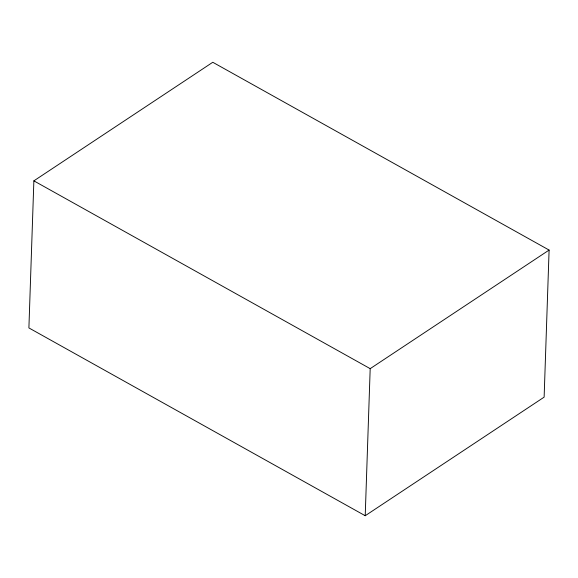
<?xml version="1.0" encoding="UTF-8"?>
<svg xmlns="http://www.w3.org/2000/svg" width="578" height="578" viewBox="0 0 578 578"><rect width="100%" height="100%" fill="white"/><g stroke="black" fill="none" stroke-linecap="round" stroke-linejoin="round"><path stroke-width="0.87" d="M33.871 180.856L28.9 327.928L365.217 515.728L544.129 397.144L549.1 250.072L212.783 62.272L33.871 180.856L370.187 368.656L549.1 250.072M365.217 515.728L370.187 368.656"/></g></svg>
